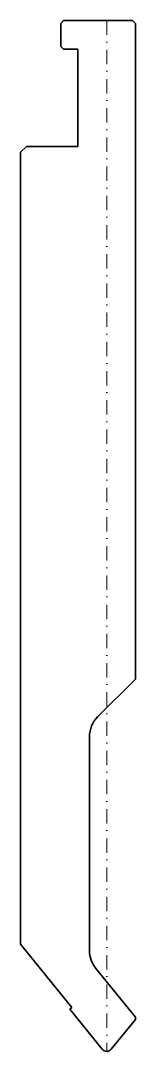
# Model space of a CAD drawing. Header units: millimetres. Extents: x -15 to 5, y 0 to 180.
import ezdxf

# ---------------------------------------------------------------- set-up
doc = ezdxf.new("R2010")
doc.units = ezdxf.units.MM
doc.header["$LTSCALE"] = 5
doc.linetypes.add('AUSGEZOGEN', pattern=[0])
doc.linetypes.add('DASHDOT', pattern=[1, 0.5, -0.25, 0, -0.25])
doc.layers.add('2', color=7, linetype='Continuous')

# ---------------------------------------------------------------- blocks, each defined once
blk = doc.blocks.new('16520_nNn00')
at = {"layer": '2', "color": 7, "linetype": 'AUSGEZOGEN', "lineweight": 35}
for p, q in [((-7.5, 180), (-8, 179.5)), ((-8, 179.5), (-8, 175.5)), ((4.5, 180), (-7.5, 180)), ((5, 179.5), (4.5, 180)), ((5, 65), (5, 179.5)), ((-8, 175.5), (-7.5, 175)), ((-7.5, 175), (-5, 175)), ((-5, 175), (-5, 158)), ((-14, 158), (-15, 157)), ((-15, 157), (-15, 18.73)), ((-5, 158), (-14, 158)), ((-1.54, 58.46), (5, 65)), ((-3, 17.6), (-3, 54.93)), ((-15, 18.73), (-6.05, 7.67)), ((5, 5.95), (-1.89, 14.45)), ((-6.05, 7.67), (-6.43, 7.36)), ((-6.43, 7.36), (-0.78, 0.37)), ((0.78, 0.37), (5, 5.59)), ((5, 5.59), (5, 5.95))]:
    blk.add_line(p, q, dxfattribs=at)
at = {"layer": '2', "color": 7, "linetype": 'DASHDOT', "lineweight": 18}
blk.add_line((0, 180), (0, 0), dxfattribs=at)
at = {"layer": '2', "color": 7, "linetype": 'AUSGEZOGEN', "lineweight": 35}
for centre, radius, start, end in [((2, 54.93), 5, 135, 180), ((2, 17.6), 5, 180, 219), ((0, 1), 1, 219, 321)]:
    blk.add_arc(centre, radius, start, end, dxfattribs=at)

msp = doc.modelspace()

# ---------------------------------------------------------------- block references
msp.add_blockref('16520_nNn00', (0, 0))

doc.saveas('drawing.dxf')
